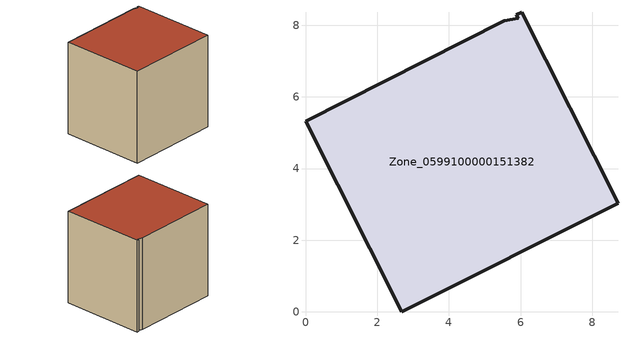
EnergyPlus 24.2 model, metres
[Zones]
Zone_0599100000151382
 floor ground (C_G): 5.55,8.13 5.94,8.2 5.89,8.3 6.03,8.37 8.72,3.04 2.69,0 0,5.33 z2.91
 wall outside (C_F): 8.72,3.04 6.03,8.37 5.89,8.3 5.94,8.2 5.55,8.13 0,5.33 2.69,0 8.72,3.04 z2.91:9.54
 roof outside (C_R): 5.94,8.2 5.55,8.13 0,5.33 2.69,0 8.72,3.04 6.03,8.37 5.89,8.3 z9.54
[BUILDING]
Pand.0599100000151382: North Axis=0; Terrain=City; Loads Convergence Tolerance Value=0.04; Temperature Convergence Tolerance Value=0.4; Solar Distribution=FullExterior; Maximum Number of Warmup Days=25; Minimum Number of Warmup Days=1
[Site:Location]
Rotterdam.The.Hague.AP_ZH_NLD Design_Conditions: Latitude=51.96; Longitude=4.45; Time Zone=1; Elevation=-4.5
[SITE:GROUNDTEMPERATURE:BUILDINGSURFACE]
18, 18, 18, 18, 18, 18, 18, 18, 18, 18, 18, 18
[MATERIAL] Thermal Absorptance=0.9; Solar Absorptance=0.7; Visible Absorptance=0.7
Name | Roughness | Thickness | Conductivity | Density | Specific Heat
G.TC.1946-1964 | MediumSmooth | 0.15 | 1 | 540 | 1210
F.TC.1946-1964 | Rough | 0.3 | 0.857143 | 1920 | 840
R.TC.1946-1964 | MediumRough | 0.2 | 0.235294 | 1500 | 1000
[CONSTRUCTION]
C_G: G.TC.1946-1964
C_F: F.TC.1946-1964
C_R: R.TC.1946-1964
[ZONE]
Zone_0599100000151382: Type=1; Multiplier=1; Ceiling Height=Autocalculate; Volume=Autocalculate; Floor Area=autocalculate; Part of Total Floor Area=Yes
[ZONEINFILTRATION:DESIGNFLOWRATE]
Infil_Zone_0599100000151382: Zone or ZoneList or Space or SpaceList=Zone_0599100000151382; Schedule=AlwaysOn; Design Flow Rate Calculation Method=Flow/Area; Flow Rate per Floor Area=0.003; Constant Term Coefficient=1; Temperature Term Coefficient=0; Velocity Term Coefficient=0; Velocity Squared Term Coefficient=0
[HVACTEMPLATE:ZONE:IDEALLOADSAIRSYSTEM]
Zone_0599100000151382: Maximum Heating Supply Air Temperature=50; Minimum Cooling Supply Air Temperature=13; Maximum Heating Supply Air Humidity Ratio=0.0156; Minimum Cooling Supply Air Humidity Ratio=0.0077; Heating Limit=NoLimit; Cooling Limit=NoLimit; Dehumidification Control Type=ConstantSensibleHeatRatio; Cooling Sensible Heat Ratio=0.7; Dehumidification Setpoint=60; Humidification Control Type=None; Humidification Setpoint=30; Outdoor Air Method=None; Outdoor Air Flow Rate per Person=0.00944; Outdoor Air Flow Rate per Zone Floor Area=0; Outdoor Air Flow Rate per Zone=0; Demand Controlled Ventilation Type=None; Outdoor Air Economizer Type=NoEconomizer; Heat Recovery Type=None; Sensible Heat Recovery Effectiveness=0.7; Latent Heat Recovery Effectiveness=0.65
[ZONECONTROL:THERMOSTAT]
ThermostatControl_Zone_0599100000151382: Zone or ZoneList=Zone_0599100000151382; Control Type Schedule=DualSetpointControlType; Control 1=Thermostat_Zone_0599100000151382; Temperature Difference Between Cutout And Setpoint=0
[THERMOSTATSETPOINT:DUALSETPOINT]
Thermostat_Zone_0599100000151382: Heating Setpoint Temperature Schedule=HeatingSetpoint_Zone_0599100000151382; Cooling Setpoint Temperature Schedule=CoolingSetpoint_Zone_0599100000151382
[SCHEDULE:COMPACT]
HeatingSetpoint_Zone_0599100000151382: Through: 12/31, For: AllDays, Until: 24:00, 21
CoolingSetpoint_Zone_0599100000151382: Through: 12/31, For: AllDays, Until: 24:00, 24
DualSetpointControlType: Through: 12/31, For: AllDays, Until: 24:00, 4
AlwaysOn: Through: 12/31, For: AllDays, Until: 24:00, 1
